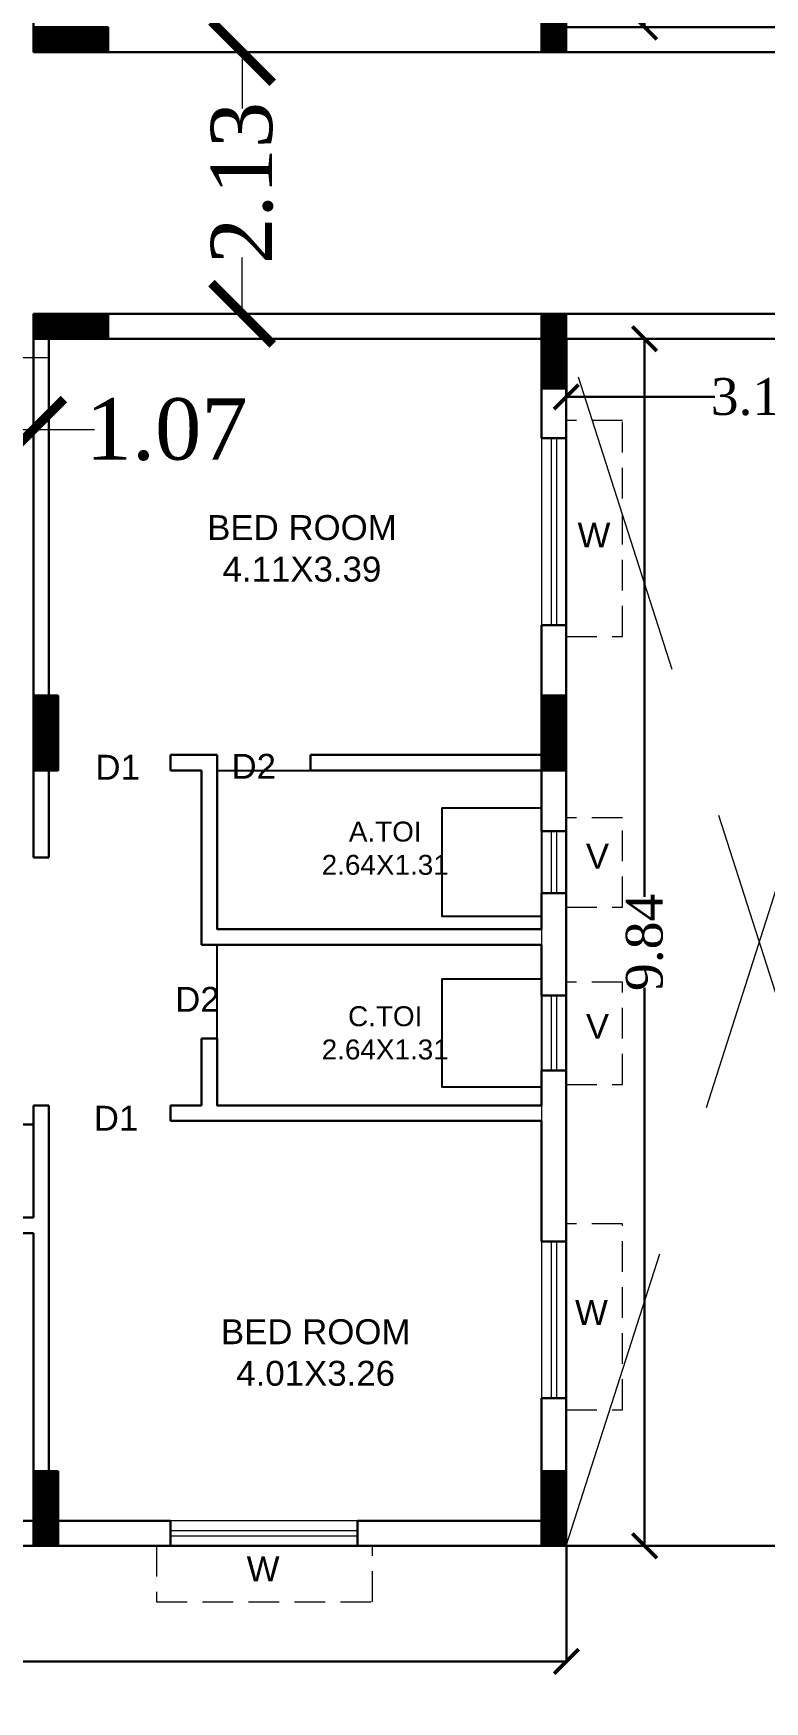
# Model space of a CAD drawing. Header units: metres. Extents: x 0 to 63445, y 32361 to 32804.
# Drawn here: x 63176.87 to 63182.83, y 32622.33 to 32635.92 of the extents above; entities that cross this region are included whole.
import ezdxf

# ---------------------------------------------------------------- set-up
doc = ezdxf.new("R2010")
doc.units = ezdxf.units.M
doc.header["$MEASUREMENT"] = 0
doc.header["$PDMODE"] = 34
doc.header["$PDSIZE"] = -10
for name, pattern in [('CONTINULUS', [0]), ('DASHED', [0.75, 0.5, -0.25]), ('DASHED2', [0.375, 0.25, -0.125])]:
    doc.linetypes.add(name, pattern=pattern)
doc.layers.get('0').update_dxf_attribs({"lineweight": 25})
doc.layers.add('BLK_1_FLR_4_BATH', color=3, linetype='Continuous', plot=False)
doc.layers.add('BLK_1_FLR_4_WATER_CLOSET', color=2, linetype='Continuous', plot=False)
for name, color, linetype, lineweight in [('BLK_1_FLR_4_BLT_UP_AREA', 14, 'DASHED', 9), ('BLK_1_FLR_4_BLT_UP_AREA_DEDUCT', 41, 'DASHED', 9), ('BLK_1_FLR_4_EXIT_WIDTH_DOOR', 7, 'Continuous', 0), ('BLK_1_FLR_4_EXIT_WIDTH_STAIR', 7, 'Continuous', 0), ('BLK_1_FLR_4_UNITFA', 7, 'Continuous', 0), ('COLUMN', 1, 'Continuous', 30), ('hatch', 251, 'Continuous', 20), ('TEXT-2', 65, 'Continuous', 18), ('wall', 7, 'Continuous', 30), ('window', 154, 'Continuous', 9)]:
    doc.layers.add(name, color=color, linetype=linetype, lineweight=lineweight)
doc.layers.add('text', color=65, linetype='Continuous')
doc.styles.add('AutoDCRFont', font='arial.ttf')
doc.styles.get("Standard").update_dxf_attribs({"font": 'arial.ttf', "height": 0.4})
doc.styles.add('TNR', font='times.ttf', dxfattribs={"height": 0.5})
doc.dimstyles.new('ARCHANA', dxfattribs={"dimscale": 0, "dimtxt": 0.5, "dimasz": 0.5, "dimexe": 0, "dimexo": 0, "dimgap": 0, "dimtad": 0, "dimzin": 0, "dimdsep": 46, "dimtxsty": 'TNR', "dimblk": 'ARCHTICK', "dimcen": 0.09, "dimclrd": 36, "dimclre": 36, "dimclrt": 7, "dimadec": 0, "dimazin": 0, "dimtfac": 1, "dimtofl": 0, "dimtmove": 0, "dimatfit": 3, "dimldrblk": 'ARCHTICK', "dimfxl": 1, "dimfrac": 2, "dimtolj": 1, "dimtzin": 0, "dimlwd": -1, "dimlwe": -1, "dimarcsym": 0})

# ---------------------------------------------------------------- blocks, each defined once
blk = doc.blocks.new('A$C7D115503')
at = {"layer": 'COLUMN', "ltscale": 3}
h = blk.add_hatch(dxfattribs=at)
h.set_pattern_fill('ANSI31', color=256, style=0)
h.paths.add_polyline_path([(-14.36, -11.59), (-6.36, -11.59), (-6.36, 12.41), (-14.36, 12.41)])
at = {"layer": 'COLUMN', "ltscale": 0.05}
for p, q in [((-14.36, 12.41), (-6.36, 12.41)), ((-14.36, 12.41), (-14.36, -11.59)), ((-6.36, 12.41), (-6.36, -11.59)), ((-6.36, -11.59), (-14.36, -11.59))]:
    blk.add_line(p, q, dxfattribs=at)
blk = doc.blocks.new('_ArchTick')
at = {"color": 0, "linetype": 'ByBlock', "const_width": 0.15}
blk.add_lwpolyline([(-0.5, -0.5), (0.5, 0.5)], dxfattribs=at)
blk = doc.blocks.new('*D676')
at = {"layer": 'Defpoints', "color": 0, "ltscale": 0.5, "transparency": 16777216}
for p in [(63181.212, 32645.814), (63181.212, 32635.975), (63181.85, 32635.975)]:
    blk.add_point(p, dxfattribs=at)
at = {"layer": 'wall', "color": 36, "ltscale": 0.5, "transparency": 16777216}
for p, q in [((63181.212, 32645.814), (63181.85, 32645.814)), ((63181.85, 32645.814), (63181.85, 32641.265)), ((63181.85, 32635.975), (63181.85, 32640.523)), ((63181.212, 32635.975), (63181.85, 32635.975))]:
    blk.add_line(p, q, dxfattribs=at)
at = {"layer": 'wall', "color": 36, "ltscale": 0.5, "transparency": 16777216, "xscale": 0.2, "yscale": 0.2, "zscale": 0.2}
for p, rotation in [((63181.85, 32645.814), 90), ((63181.85, 32635.975), 270)]:
    blk.add_blockref('_ArchTick', p, dxfattribs=dict(at, rotation=rotation))
at = {"layer": 'wall', "color": 7, "ltscale": 0.5, "transparency": 16777216, "insert": (63181.85, 32640.894), "char_height": 0.5, "attachment_point": 5, "rotation": 90, "style": 'TNR'}
blk.add_mtext('\\A1;{\\H0.6x;9.84}', dxfattribs=at)
blk = doc.blocks.new('*D652')
at = {"layer": 'Defpoints', "color": 0, "ltscale": 0.5, "transparency": 16777216}
for p in [(63170.897, 32623.596), (63181.212, 32623.596), (63181.212, 32622.654)]:
    blk.add_point(p, dxfattribs=at)
at = {"layer": 'wall', "color": 36, "ltscale": 0.5, "transparency": 16777216}
for p, q in [((63170.897, 32623.596), (63170.897, 32622.654)), ((63181.212, 32623.596), (63181.212, 32622.654)), ((63170.897, 32622.654), (63175.609, 32622.654)), ((63181.212, 32622.654), (63176.5, 32622.654))]:
    blk.add_line(p, q, dxfattribs=at)
at = {"layer": 'wall', "color": 36, "ltscale": 0.5, "transparency": 16777216, "xscale": 0.2, "yscale": 0.2, "zscale": 0.2, "rotation": 180}
blk.add_blockref('_ArchTick', (63170.897, 32622.654), dxfattribs=at)
at = {"layer": 'wall', "color": 36, "ltscale": 0.5, "transparency": 16777216, "xscale": 0.2, "yscale": 0.2, "zscale": 0.2}
blk.add_blockref('_ArchTick', (63181.212, 32622.654), dxfattribs=at)
at = {"layer": 'wall', "color": 7, "ltscale": 0.5, "transparency": 16777216, "insert": (63176.054, 32622.654), "char_height": 0.5, "attachment_point": 5, "style": 'TNR'}
blk.add_mtext('\\A1;{\\H0.6x;10.31}', dxfattribs=at)
blk = doc.blocks.new('*D653')
at = {"layer": 'Defpoints', "color": 0, "ltscale": 0.5, "transparency": 16777216}
for p in [(63181.212, 32633.435), (63181.85, 32633.435), (63181.212, 32623.596)]:
    blk.add_point(p, dxfattribs=at)
at = {"layer": 'wall', "color": 36, "ltscale": 0.5, "transparency": 16777216}
for p, q in [((63181.212, 32633.435), (63181.85, 32633.435)), ((63181.85, 32633.435), (63181.85, 32628.887)), ((63181.85, 32623.596), (63181.85, 32628.144)), ((63181.212, 32623.596), (63181.85, 32623.596))]:
    blk.add_line(p, q, dxfattribs=at)
at = {"layer": 'wall', "color": 36, "ltscale": 0.5, "transparency": 16777216, "xscale": 0.2, "yscale": 0.2, "zscale": 0.2}
for p, rotation in [((63181.85, 32633.435), 90), ((63181.85, 32623.596), 270)]:
    blk.add_blockref('_ArchTick', p, dxfattribs=dict(at, rotation=rotation))
at = {"layer": 'wall', "color": 7, "ltscale": 0.5, "transparency": 16777216, "insert": (63181.85, 32628.515), "char_height": 0.5, "attachment_point": 5, "rotation": 90, "style": 'TNR'}
blk.add_mtext('\\A1;{\\H0.6x;9.84}', dxfattribs=at)
blk = doc.blocks.new('*D654')
at = {"layer": 'Defpoints', "color": 0, "ltscale": 0.5, "transparency": 16777216}
for p in [(63181.212, 32633.435), (63184.36, 32633.435), (63184.36, 32632.961)]:
    blk.add_point(p, dxfattribs=at)
at = {"layer": 'wall', "color": 36, "ltscale": 0.5, "transparency": 16777216}
for p, q in [((63181.212, 32633.435), (63181.212, 32632.961)), ((63184.36, 32633.435), (63184.36, 32632.961)), ((63181.212, 32632.961), (63182.422, 32632.961)), ((63184.36, 32632.961), (63183.15, 32632.961))]:
    blk.add_line(p, q, dxfattribs=at)
at = {"layer": 'wall', "color": 36, "ltscale": 0.5, "transparency": 16777216, "xscale": 0.2, "yscale": 0.2, "zscale": 0.2, "rotation": 180}
blk.add_blockref('_ArchTick', (63181.212, 32632.961), dxfattribs=at)
at = {"layer": 'wall', "color": 36, "ltscale": 0.5, "transparency": 16777216, "xscale": 0.2, "yscale": 0.2, "zscale": 0.2}
blk.add_blockref('_ArchTick', (63184.36, 32632.961), dxfattribs=at)
at = {"layer": 'wall', "color": 7, "ltscale": 0.5, "transparency": 16777216, "insert": (63182.786, 32632.961), "char_height": 0.5, "attachment_point": 5, "style": 'TNR'}
blk.add_mtext('\\A1;{\\H0.6x;3.15}', dxfattribs=at)
blk = doc.blocks.new('*D955')
at = {"layer": 'BLK_1_FLR_4_EXIT_WIDTH_STAIR', "color": 36, "ltscale": 0.5, "transparency": 16777216}
for p, q in [((63177.907, 32635.772), (63178.568, 32635.772)), ((63178.568, 32635.772), (63178.568, 32635.312)), ((63178.568, 32633.638), (63178.568, 32634.097)), ((63177.907, 32633.638), (63178.568, 32633.638))]:
    blk.add_line(p, q, dxfattribs=at)
at = {"layer": 'Defpoints', "color": 0, "ltscale": 0.5, "transparency": 16777216}
for p in [(63177.907, 32635.772), (63178.568, 32635.772), (63177.907, 32633.638)]:
    blk.add_point(p, dxfattribs=at)
at = {"layer": 'BLK_1_FLR_4_EXIT_WIDTH_STAIR', "color": 36, "ltscale": 0.5, "transparency": 16777216, "xscale": 0.5, "yscale": 0.5, "zscale": 0.5}
for p, rotation in [((63178.568, 32635.772), 90), ((63178.568, 32633.638), 270)]:
    blk.add_blockref('_ArchTick', p, dxfattribs=dict(at, rotation=rotation))
at = {"layer": 'BLK_1_FLR_4_EXIT_WIDTH_STAIR', "color": 7, "ltscale": 0.5, "transparency": 16777216, "insert": (63178.568, 32634.705), "char_height": 0.5, "attachment_point": 5, "rotation": 90, "style": 'TNR'}
blk.add_mtext('\\A1;2.13', dxfattribs=at)
blk = doc.blocks.new('*D1016')
at = {"layer": 'BLK_1_FLR_4_EXIT_WIDTH_DOOR', "color": 36, "ltscale": 0.5, "transparency": 16777216}
for p, q in [((63175.8, 32633.282), (63175.8, 32632.694)), ((63176.866, 32633.282), (63176.866, 32632.694)), ((63175.8, 32632.694), (63176.866, 32632.694)), ((63176.866, 32632.694), (63177.366, 32632.694))]:
    blk.add_line(p, q, dxfattribs=at)
at = {"layer": 'Defpoints', "color": 0, "ltscale": 0.5, "transparency": 16777216}
for p in [(63175.8, 32633.282), (63176.866, 32633.282), (63176.866, 32632.694)]:
    blk.add_point(p, dxfattribs=at)
at = {"layer": 'BLK_1_FLR_4_EXIT_WIDTH_DOOR', "color": 36, "ltscale": 0.5, "transparency": 16777216, "xscale": 0.5, "yscale": 0.5, "zscale": 0.5, "rotation": 180}
blk.add_blockref('_ArchTick', (63175.8, 32632.694), dxfattribs=at)
at = {"layer": 'BLK_1_FLR_4_EXIT_WIDTH_DOOR', "color": 36, "ltscale": 0.5, "transparency": 16777216, "xscale": 0.5, "yscale": 0.5, "zscale": 0.5}
blk.add_blockref('_ArchTick', (63176.866, 32632.694), dxfattribs=at)
at = {"layer": 'BLK_1_FLR_4_EXIT_WIDTH_DOOR', "color": 7, "ltscale": 0.5, "transparency": 16777216, "insert": (63177.953, 32632.694), "char_height": 0.5, "attachment_point": 5, "style": 'TNR'}
blk.add_mtext('\\A1;1.07', dxfattribs=at)

msp = doc.modelspace()

# ---------------------------------------------------------------- linework, layer by layer
at = {"layer": 'BLK_1_FLR_4_BATH', "color": 3}
for points in [[(63181.0084, 32628.6214), (63178.3651, 32628.6214), (63178.3651, 32629.9168), (63181.0084, 32629.9168)], [(63181.0084, 32627.1862), (63178.3651, 32627.1862), (63178.3651, 32628.4944), (63181.0084, 32628.4944)]]:
    msp.add_lwpolyline(points, close=True, dxfattribs=at)
at = {"layer": 'BLK_1_FLR_4_BLT_UP_AREA', "color": 14, "linetype": 'CONTINULUS', "ltscale": 0.05}
msp.add_lwpolyline([(63233.1569, 32645.8136), (63170.8973, 32645.8136), (63170.8973, 32644.2047), (63170.2876, 32644.2047), (63170.2876, 32642.3547), (63169.778, 32642.3547), (63169.778, 32642.3547), (63169.778, 32635.9241), (63170.8973, 32635.9241), (63170.8973, 32633.4856), (63169.778, 32633.4856), (63169.778, 32627.055), (63170.2876, 32627.055), (63170.2876, 32625.205), (63170.8973, 32625.205), (63170.8973, 32623.5961), (63233.1569, 32623.5961)], dxfattribs=at)
at = {"layer": 'BLK_1_FLR_4_BLT_UP_AREA_DEDUCT', "color": 14, "linetype": 'Continuous'}
msp.add_lwpolyline([(63184.3601, 32623.5961), (63181.2116, 32623.5961), (63181.2116, 32633.4348), (63184.3601, 32633.4348)], close=True, dxfattribs=at)
at = {"layer": 'BLK_1_FLR_4_UNITFA', "color": 3, "ltscale": 0.5}
msp.add_lwpolyline([(63169.8542, 32633.4094), (63170.8973, 32633.4094), (63170.8973, 32633.2824), (63176.9934, 32633.2824), (63176.9934, 32633.4348), (63181.0084, 32633.4348), (63181.0084, 32623.7993), (63171.1005, 32623.7993), (63171.1005, 32625.4082), (63170.4899, 32625.4082), (63170.4909, 32627.1862), (63169.8542, 32627.1862), (63169.8542, 32633.4094)], close=True, dxfattribs=at)
at = {"layer": 'BLK_1_FLR_4_WATER_CLOSET', "color": 3}
for points in [[(63181.0084, 32628.7258), (63180.1997, 32628.7258), (63180.1997, 32629.6107), (63181.0084, 32629.6107)], [(63181.0084, 32627.3335), (63180.1997, 32627.3335), (63180.1997, 32628.2184), (63181.0084, 32628.2184)]]:
    msp.add_lwpolyline(points, close=True, dxfattribs=at)
at = {"layer": 'hatch', "linetype": 'DASHED2', "ltscale": 10}
for p, q in [((63181.2116, 32623.5961), (63184.3601, 32633.4348)), ((63184.3601, 32623.5972), (63181.2116, 32633.4348))]:
    msp.add_line(p, q, dxfattribs=at)
at = {"layer": 'wall', "ltscale": 0.05}
for p, q in [((63176.8664, 32635.7717), (63176.8664, 32639.1119)), ((63176.8664, 32633.638), (63176.8664, 32630.2978)), ((63176.9934, 32633.4348), (63176.9934, 32630.2978)), ((63181.0084, 32633.0284), (63181.0084, 32632.6249)), ((63181.2116, 32633.0284), (63181.2116, 32632.6249)), ((63181.0084, 32631.1008), (63181.0084, 32630.0438)), ((63181.2116, 32631.1008), (63181.2116, 32629.4207)), ((63177.0696, 32630.2216), (63176.8664, 32630.2216)), ((63176.8664, 32630.0946), (63176.8664, 32629.2066)), ((63176.9934, 32630.0946), (63176.9934, 32629.2066)), ((63177.0696, 32630.0946), (63176.9934, 32630.0946)), ((63181.0084, 32629.9168), (63181.0084, 32629.4207)), ((63176.9934, 32629.2066), (63176.8664, 32629.2066)), ((63176.9934, 32629.2066), (63176.8664, 32629.2066)), ((63176.9934, 32629.2066), (63176.9934, 32629.2066)), ((63181.0084, 32628.9158), (63181.0084, 32628.6214)), ((63181.2116, 32628.9158), (63181.2116, 32628.0807)), ((63181.0084, 32628.6214), (63178.3651, 32628.6214)), ((63181.0084, 32628.4944), (63178.2381, 32628.4944)), ((63181.0084, 32628.4944), (63181.0084, 32628.0807)), ((63178.3651, 32627.7324), (63178.2381, 32627.7324)), ((63181.0084, 32627.4711), (63181.0084, 32627.1862)), ((63181.2116, 32627.4711), (63181.2116, 32626.0777)), ((63176.8664, 32627.1862), (63176.8664, 32626.2718)), ((63176.9934, 32627.1862), (63176.9934, 32623.7866)), ((63177.9841, 32627.1862), (63177.9841, 32627.0592)), ((63178.2381, 32627.1862), (63177.9841, 32627.1862)), ((63181.0084, 32627.1862), (63178.3651, 32627.1862)), ((63178.1873, 32627.0592), (63177.9841, 32627.0592)), ((63181.0084, 32627.0592), (63178.0603, 32627.0592)), ((63181.0084, 32627.0592), (63181.0084, 32626.0777)), ((63176.8664, 32626.2718), (63175.4948, 32626.2718)), ((63176.8664, 32626.1448), (63175.3678, 32626.1448)), ((63176.8664, 32626.1448), (63176.8664, 32624.193)), ((63181.0084, 32624.7991), (63181.0084, 32623.7993)), ((63181.2116, 32624.7991), (63181.2116, 32623.5961)), ((63176.5459, 32623.7993), (63176.8664, 32623.7993)), ((63177.0696, 32623.7993), (63177.9841, 32623.7993)), ((63177.9841, 32623.7993), (63177.9841, 32623.7866)), ((63179.5081, 32623.7993), (63181.0084, 32623.7993)), ((63176.5459, 32623.5961), (63177.0696, 32623.5961)), ((63177.0696, 32623.5961), (63177.9841, 32623.5961)), ((63179.5081, 32623.5961), (63181.0084, 32623.5961))]:
    msp.add_line(p, q, dxfattribs=at)
at = {"layer": 'wall'}
for p, q in [((63177.0696, 32635.7717), (63181.0084, 32635.7717)), ((63181.2116, 32635.7717), (63189.7994, 32635.7717)), ((63177.0696, 32633.638), (63181.0084, 32633.638)), ((63181.2116, 32633.638), (63189.7994, 32633.638)), ((63177.0696, 32633.4348), (63181.0084, 32633.4348)), ((63181.2116, 32633.4348), (63189.7994, 32633.4348)), ((63177.9841, 32630.0438), (63178.3651, 32630.0438)), ((63177.9841, 32629.9168), (63177.9841, 32630.0438)), ((63178.3651, 32628.6214), (63178.3651, 32630.0438)), ((63179.1271, 32630.0438), (63181.0084, 32630.0438)), ((63179.1271, 32629.9168), (63179.1271, 32630.0438)), ((63178.2381, 32629.9168), (63177.9841, 32629.9168)), ((63178.2381, 32628.4944), (63178.2381, 32629.9168)), ((63179.1271, 32629.9168), (63181.0084, 32629.9168)), ((63178.2381, 32627.1862), (63178.2381, 32627.7324)), ((63178.3651, 32627.1862), (63178.3651, 32627.7324)), ((63176.8664, 32627.1862), (63176.9934, 32627.1862)), ((63176.8664, 32627.0305), (63175.4948, 32627.0305)), ((63181.2116, 32623.5961), (63184.3601, 32623.5961))]:
    msp.add_line(p, q, dxfattribs=at)
at = {"layer": 'wall', "ltscale": 3}
for p, q in [((63181.0084, 32632.6249), (63181.2116, 32632.6249)), ((63181.0084, 32631.1008), (63181.2116, 32631.1008)), ((63181.0084, 32629.4207), (63181.2116, 32629.4207)), ((63181.0084, 32628.9158), (63181.2116, 32628.9158)), ((63181.0084, 32628.0807), (63181.2116, 32628.0807)), ((63181.0084, 32627.4711), (63181.2116, 32627.4711)), ((63181.0084, 32626.0777), (63181.2116, 32626.0777)), ((63181.0084, 32624.7991), (63181.2116, 32624.7991)), ((63177.9841, 32623.5961), (63177.9841, 32623.7993)), ((63179.5081, 32623.5961), (63179.5081, 32623.7993))]:
    msp.add_line(p, q, dxfattribs=at)
at = {"layer": 'wall', "ltscale": 0.1}
for p, q in [((63181.0084, 32629.4207), (63181.0084, 32629.9168)), ((63181.0084, 32628.0807), (63181.0084, 32628.1385))]:
    msp.add_line(p, q, dxfattribs=at)
at = {"layer": 'wall', "ltscale": 0.5}
msp.add_lwpolyline([(63184.3601, 32633.4348), (63181.2116, 32633.4348), (63181.2116, 32623.5961), (63170.8973, 32623.5961), (63170.8973, 32625.205), (63170.2876, 32625.205), (63170.2876, 32627.055), (63169.778, 32627.055), (63169.778, 32633.4856), (63170.8973, 32633.4856), (63170.8973, 32635.9241), (63169.778, 32635.9241), (63169.778, 32642.3547), (63170.2876, 32642.3547), (63170.2876, 32644.2047), (63170.8973, 32644.2047), (63170.8973, 32645.8136), (63181.2116, 32645.8136), (63181.2116, 32635.9749), (63184.3601, 32635.9749)], dxfattribs=at)
at = {"layer": 'window'}
for p, q in [((63181.0084, 32632.6249), (63181.0084, 32631.1018)), ((63181.0883, 32632.6249), (63181.0883, 32631.1018)), ((63181.1316, 32632.6249), (63181.1316, 32631.1018)), ((63181.2116, 32632.6249), (63181.2116, 32631.1018)), ((63181.0084, 32629.4207), (63181.0084, 32628.9158)), ((63181.0883, 32629.4207), (63181.0883, 32628.9158)), ((63181.1316, 32629.4207), (63181.1316, 32628.9158)), ((63181.2116, 32629.4207), (63181.2116, 32628.9158)), ((63181.0084, 32628.9167), (63181.0084, 32628.9158)), ((63181.0884, 32628.9167), (63181.0884, 32628.9158)), ((63181.1317, 32628.9167), (63181.1317, 32628.9158)), ((63181.2116, 32628.9167), (63181.2116, 32628.9158)), ((63181.0084, 32628.0807), (63181.0084, 32627.4711)), ((63181.0883, 32628.0807), (63181.0883, 32627.4711)), ((63181.1316, 32628.0807), (63181.1316, 32627.4711)), ((63181.2116, 32628.0807), (63181.2116, 32627.4711)), ((63181.0084, 32627.472), (63181.0084, 32627.4711)), ((63181.0884, 32627.472), (63181.0884, 32627.4711)), ((63181.1317, 32627.472), (63181.1317, 32627.4711)), ((63181.2116, 32627.472), (63181.2116, 32627.4711)), ((63181.0084, 32626.0777), (63181.0084, 32624.8)), ((63181.0883, 32626.0777), (63181.0883, 32624.8)), ((63181.1316, 32626.0777), (63181.1316, 32624.8)), ((63181.2116, 32626.0777), (63181.2116, 32624.8)), ((63179.5081, 32623.7993), (63177.985, 32623.7993)), ((63179.5081, 32623.7194), (63177.985, 32623.7194)), ((63179.5081, 32623.6761), (63177.985, 32623.6761)), ((63179.5081, 32623.5961), (63177.985, 32623.5961))]:
    msp.add_line(p, q, dxfattribs=at)
at = {"layer": 'window', "color": 8, "linetype": 'DASHED2'}
for points in [[(63181.2116, 32631.0071), (63181.6688, 32631.0071), (63181.6688, 32632.7692), (63181.2116, 32632.7692)], [(63181.2116, 32628.8006), (63181.6688, 32628.8006), (63181.6688, 32629.5299), (63181.2116, 32629.5299)], [(63181.2116, 32627.356), (63181.6688, 32627.356), (63181.6688, 32628.1899), (63181.2116, 32628.1899)], [(63181.2116, 32624.7054), (63181.6688, 32624.7054), (63181.6688, 32626.2221), (63181.2116, 32626.2221)], [(63177.8698, 32623.5961), (63177.8698, 32623.1389), (63179.632, 32623.1389), (63179.632, 32623.5961)]]:
    msp.add_lwpolyline(points, dxfattribs=at)

# ---------------------------------------------------------------- block references
at = {"layer": 'COLUMN', "ltscale": 0.05, "yscale": 0.025400733691282, "zscale": 0.025400733691282}
for p, xscale, rotation in [((63181.3732, 32636.087), -0.025400733691282, 180), ((63177.1818, 32635.6101), -0.025400733691282, 90), ((63177.1818, 32633.7996), 0.025400733691282, 90)]:
    msp.add_blockref('A$C7D115503', p, dxfattribs=dict(at, xscale=xscale, rotation=rotation))
at = {"layer": 'COLUMN', "ltscale": 0.05, "xscale": 0.025400733691282, "yscale": 0.025400733691282, "zscale": 0.025400733691282}
for p in [(63181.3732, 32633.3227), (63177.2313, 32630.2111), (63181.3732, 32630.2111), (63177.2313, 32623.8904), (63181.3732, 32623.8904)]:
    msp.add_blockref('A$C7D115503', p, dxfattribs=at)

# ---------------------------------------------------------------- texts
at = {"layer": 'text'}
for s, insert, char_height, width, attachment_point in [('\\pxqc;BED ROOM\\P4.11X3.39', (63176.262, 32631.4527), 0.203206, 5.588511, 7), ('\\pxqc;D1', (63174.6197, 32630.0438), 0.20321, 5.867919, 1), ('\\pxqc,t17;D2', (63175.7293, 32630.0515), 0.203206, 5.867919, 1), ('\\pxqc;A.TOI\\P2.64X1.31', (63177.5022, 32629.0635), 0.162565, 4.465728, 7), ('\\pxqc,t17;D2', (63175.2699, 32628.1521), 0.203206, 5.867919, 1), ('\\pxqc;C.TOI\\P2.64X1.31', (63177.5022, 32627.5584), 0.162565, 4.465728, 7), ('\\pxqc;D1', (63174.6063, 32627.1832), 0.20321, 5.867919, 1), ('\\pxqc;BED ROOM\\P4.01X3.26', (63176.3739, 32624.898), 0.203206, 5.588511, 7)]:
    msp.add_mtext(s, dxfattribs=dict(at, insert=insert, char_height=char_height, width=width, attachment_point=attachment_point))
at = {"layer": 'TEXT-2', "char_height": 0.2032, "width": 0.183842, "attachment_point": 9, "style": 'AutoDCRFont'}
for s, insert in [('W', (63181.5712, 32631.7336)), ('V', (63181.5604, 32629.1163)), ('V', (63181.5604, 32627.7288)), ('W', (63181.5505, 32625.3967)), ('W', (63178.8736, 32623.3064))]:
    msp.add_mtext(s, dxfattribs=dict(at, insert=insert))

# ---------------------------------------------------------------- dimensions: what is measured, and where the dimension line sits
at = {"layer": 'BLK_1_FLR_4_EXIT_WIDTH_DOOR', "color": 1, "ltscale": 0.5}
dim = msp.add_linear_dim(base=(63176.8664, 32632.6944), p1=(63175.7996, 32633.2824), p2=(63176.8664, 32633.2824), dimstyle='ARCHANA', override={"dimscale": 1, "dimfxl": 6, "dimarcsym": 1}, dxfattribs=at)
dim.commit()
dim.dimension.update_dxf_attribs({"geometry": '*D1016', "text_midpoint": (63177.9528, 32632.6944)})
at = {"layer": 'BLK_1_FLR_4_EXIT_WIDTH_STAIR', "color": 7, "ltscale": 0.5}
dim = msp.add_linear_dim(base=(63178.5676, 32635.7717), p1=(63177.9074, 32633.638), p2=(63177.9074, 32635.7717), angle=90, dimstyle='ARCHANA', override={"dimscale": 1, "dimfxl": 6, "dimarcsym": 1}, dxfattribs=at)
dim.commit()
dim.dimension.update_dxf_attribs({"geometry": '*D955', "text_midpoint": (63178.5676, 32634.7049)})
at = {"layer": 'wall', "ltscale": 0.5}
for base, p1, p2, angle, picture, middle in [((63181.8503, 32635.9749), (63181.2116, 32645.8136), (63181.2116, 32635.9749), 90, '*D676', (63181.8503, 32640.8942)), ((63181.8503, 32633.4348), (63181.2116, 32623.5961), (63181.2116, 32633.4348), 270, '*D653', (63181.8503, 32628.5155))]:
    dim = msp.add_linear_dim(base=base, p1=p1, p2=p2, angle=angle, text='{\\H0.6x;<>}', dimstyle='ARCHANA', override={"dimscale": 1, "dimtxt": 0.3, "dimasz": 0.2, "dimfxl": 6, "dimarcsym": 1}, dxfattribs=at)
    dim.commit()
    dim.dimension.update_dxf_attribs({"geometry": picture, "text_midpoint": middle})
for base, p1, p2, picture, middle in [((63184.3601, 32632.9607), (63181.2116, 32633.4348), (63184.3601, 32633.4348), '*D654', (63182.7858, 32632.9607)), ((63181.2116, 32622.6544), (63170.8973, 32623.5961), (63181.2116, 32623.5961), '*D652', (63176.0544, 32622.6544))]:
    dim = msp.add_linear_dim(base=base, p1=p1, p2=p2, text='{\\H0.6x;<>}', dimstyle='ARCHANA', override={"dimscale": 1, "dimtxt": 0.3, "dimasz": 0.2, "dimfxl": 6, "dimarcsym": 1}, dxfattribs=at)
    dim.commit()
    dim.dimension.update_dxf_attribs({"geometry": picture, "text_midpoint": middle})

doc.saveas('drawing.dxf')
